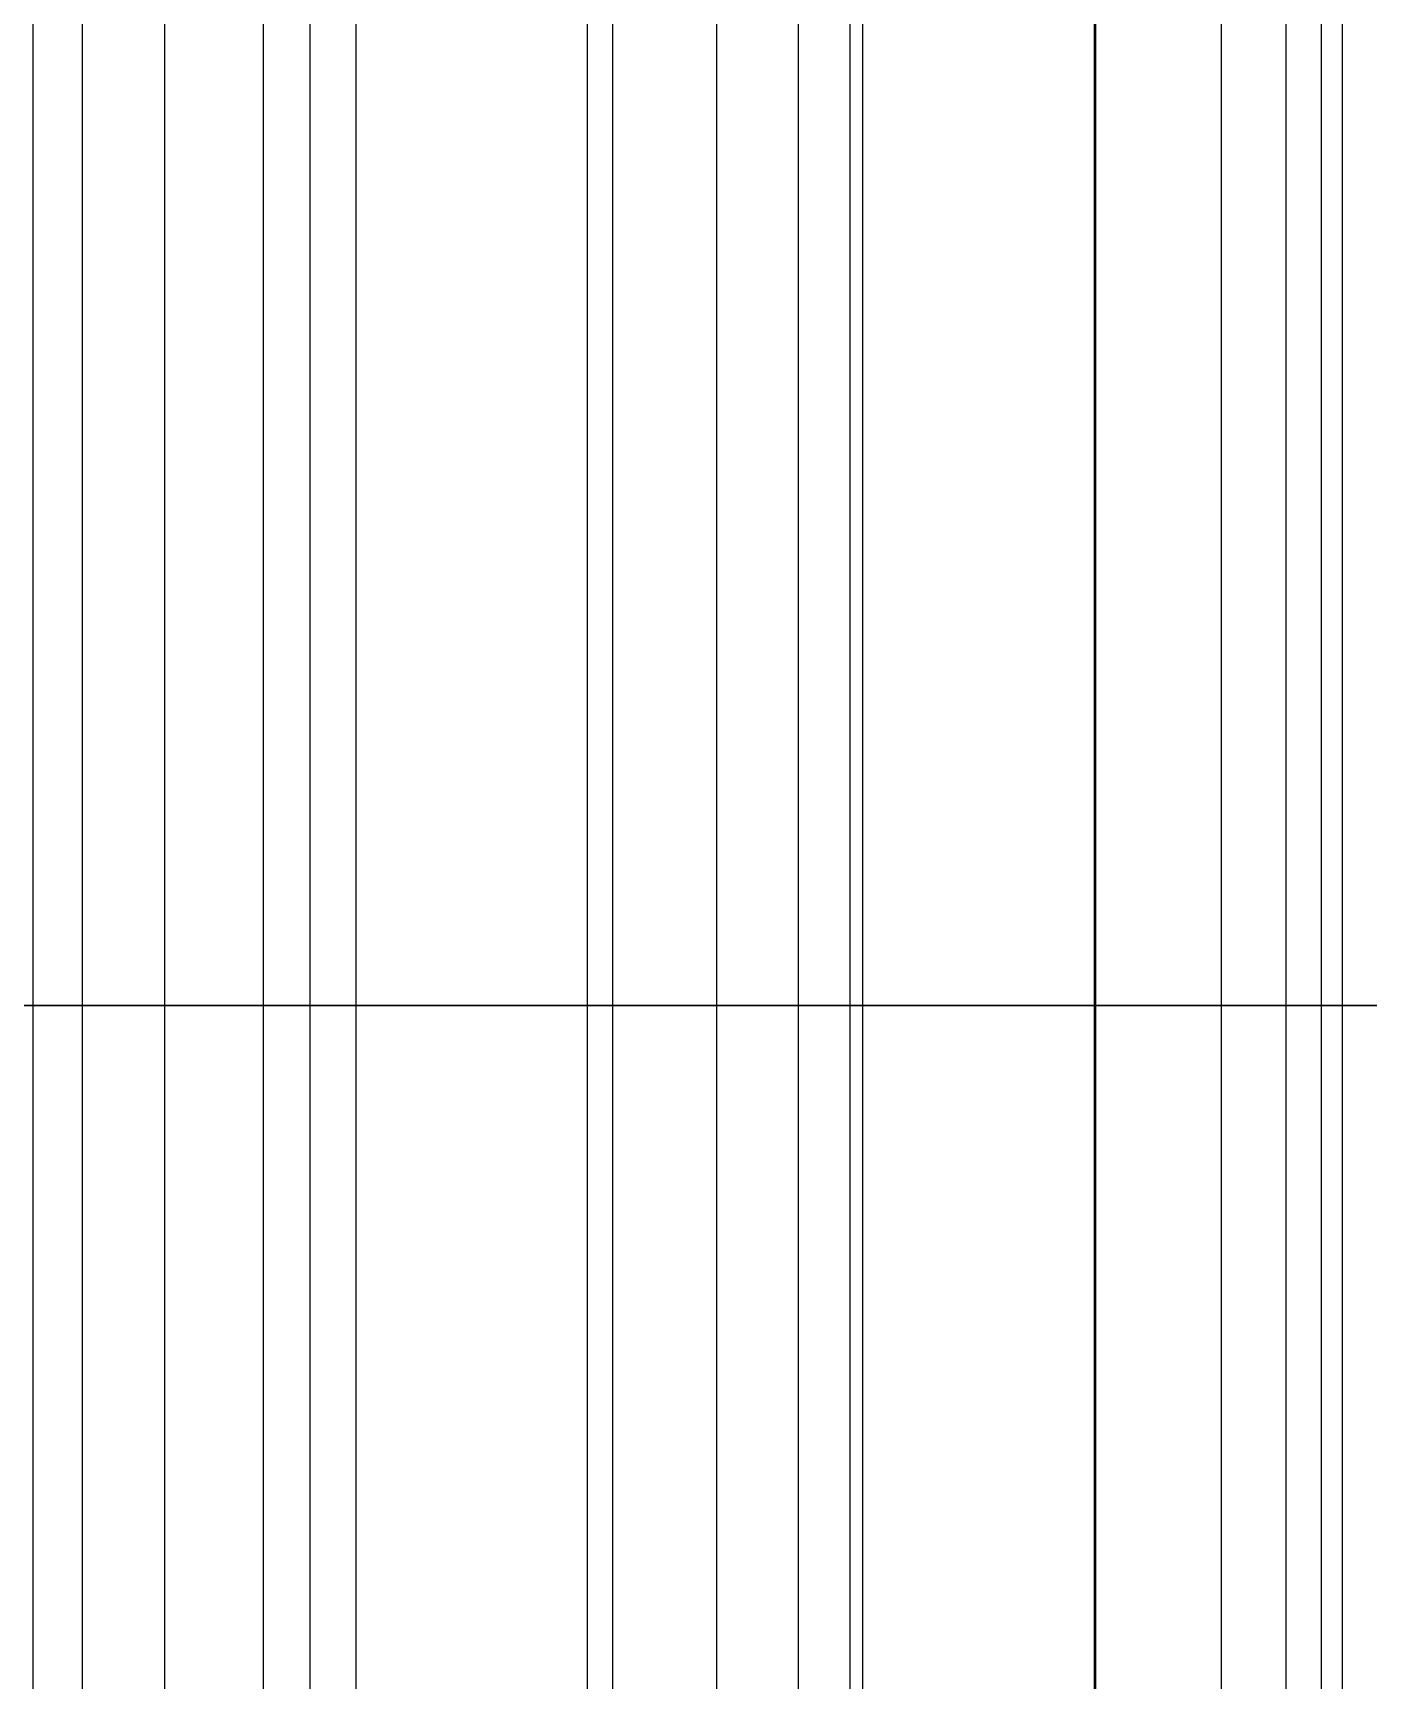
# Model space of a CAD drawing. Extents: x -60 to 60, y -153 to -30.
# Drawn here: x 52.228 to 54.051, y -87.921 to -85.672 of the extents above; entities that cross this region are included whole.
import ezdxf

# ---------------------------------------------------------------- set-up
doc = ezdxf.new("R2010")
doc.units = 0
doc.layers.add('Cut051006', color=7, linetype='CONTINUOUS')

msp = doc.modelspace()

# ---------------------------------------------------------------- linework, layer by layer
at = {"layer": 'Cut051006'}
for p, q in [((52.2276, -84, 79.9313), (52.2276, -87, 79.9313)), ((52.2276, -84, 79.9313), (52.2276, -87, 79.9313)), ((52.2276, -84, 34.7184), (52.2276, -87, 34.7184)), ((52.2276, -84, 34.7184), (52.2276, -87, 34.7184)), ((52.295, -84, 78.9915), (52.295, -87, 78.9915)), ((52.295, -84, 78.9915), (52.295, -87, 78.9915)), ((52.295, -84, 35.6582), (52.295, -87, 35.6582)), ((52.295, -84, 35.6582), (52.295, -87, 35.6582)), ((52.4074, -84, 79.8465), (52.4074, -87, 79.8465)), ((52.4074, -84, 79.8465), (52.4074, -87, 79.8465)), ((52.4074, -84, 34.8032), (52.4074, -87, 34.8032)), ((52.4074, -84, 34.8032), (52.4074, -87, 34.8032)), ((52.5421, -84, 79.1905), (52.5421, -87, 79.1905)), ((52.5421, -84, 79.1905), (52.5421, -87, 79.1905)), ((52.5421, -84, 35.4592), (52.5421, -87, 35.4592)), ((52.5421, -84, 35.4592), (52.5421, -87, 35.4592)), ((52.606, -84, 79.3788), (52.606, -87, 79.3788)), ((52.606, -84, 79.3788), (52.606, -87, 79.3788)), ((52.606, -84, 35.2709), (52.606, -87, 35.2709)), ((52.606, -84, 35.2709), (52.606, -87, 35.2709)), ((52.6688, -84, 78.0664), (52.6688, -87, 78.0664)), ((52.6688, -84, 78.0664), (52.6688, -87, 78.0664)), ((52.6688, -84, 36.5833), (52.6688, -87, 36.5833)), ((52.6688, -84, 36.5833), (52.6688, -87, 36.5833)), ((52.9848, -84, 78.0948), (52.9848, -87, 78.0948)), ((52.9848, -84, 78.0948), (52.9848, -87, 78.0948)), ((52.9848, -84, 36.5549), (52.9848, -87, 36.5549)), ((52.9848, -84, 36.5549), (52.9848, -87, 36.5549)), ((53.0193, -84, 77.1532), (53.0193, -87, 77.1532)), ((53.0193, -84, 77.1532), (53.0193, -87, 77.1532)), ((53.0193, -84, 37.4965), (53.0193, -87, 37.4965)), ((53.0193, -84, 37.4965), (53.0193, -87, 37.4965)), ((53.1615, -84, 78.0038), (53.1615, -87, 78.0038)), ((53.1615, -84, 78.0038), (53.1615, -87, 78.0038)), ((53.1615, -84, 36.6459), (53.1615, -87, 36.6459)), ((53.1615, -84, 36.6459), (53.1615, -87, 36.6459)), ((53.2731, -84, 77.3435), (53.2731, -87, 77.3435)), ((53.2731, -84, 77.3435), (53.2731, -87, 77.3435)), ((53.2731, -84, 37.3062), (53.2731, -87, 37.3062)), ((53.2731, -84, 37.3062), (53.2731, -87, 37.3062)), ((53.3436, -84, 77.5294), (53.3436, -87, 77.5294)), ((53.3436, -84, 77.5294), (53.3436, -87, 77.5294)), ((53.3436, -84, 37.1203), (53.3436, -87, 37.1203)), ((53.3436, -84, 37.1203), (53.3436, -87, 37.1203)), ((53.3606, -84, 76.2156), (53.3606, -87, 76.2156)), ((53.3606, -84, 76.2156), (53.3606, -87, 76.2156)), ((53.3606, -84, 38.4341), (53.3606, -87, 38.4341)), ((53.3606, -84, 38.4341), (53.3606, -87, 38.4341)), ((53.6773, -84, 76.233), (53.6773, -87, 76.233)), ((53.6773, -84, 76.233), (53.6773, -87, 76.233)), ((53.6773, -84, 38.4167), (53.6773, -87, 38.4167)), ((53.6773, -84, 38.4167), (53.6773, -87, 38.4167)), ((53.679, -84, 75.2908), (53.679, -87, 75.2908)), ((53.679, -84, 75.2908), (53.679, -87, 75.2908)), ((53.679, -84, 39.3589), (53.679, -87, 39.3589)), ((53.679, -84, 39.3589), (53.679, -87, 39.3589)), ((53.8508, -84, 76.1359), (53.8508, -87, 76.1359)), ((53.8508, -84, 76.1359), (53.8508, -87, 76.1359)), ((53.8508, -84, 38.5138), (53.8508, -87, 38.5138)), ((53.8508, -84, 38.5138), (53.8508, -87, 38.5138)), ((53.9393, -84, 75.4721), (53.9393, -87, 75.4721)), ((53.9393, -84, 75.4721), (53.9393, -87, 75.4721)), ((53.9393, -84, 39.1776), (53.9393, -87, 39.1776)), ((53.9393, -84, 39.1776), (53.9393, -87, 39.1776)), ((53.9874, -84, 74.3418), (53.9874, -87, 74.3418)), ((53.9874, -84, 74.3418), (53.9874, -87, 74.3418)), ((53.9874, -84, 40.3078), (53.9874, -87, 40.3078)), ((53.9874, -84, 40.3078), (53.9874, -87, 40.3078)), ((54.0162, -84, 75.6554), (54.0162, -87, 75.6554)), ((54.0162, -84, 75.6554), (54.0162, -87, 75.6554)), ((54.0162, -84, 38.9943), (54.0162, -87, 38.9943)), ((54.0162, -84, 38.9943), (54.0162, -87, 38.9943)), ((52.2276, -87, 79.9313), (52.2276, -90, 79.9313)), ((52.2276, -87, 79.9313), (52.2276, -90, 79.9313)), ((52.2276, -87, 34.7184), (52.2276, -90, 34.7184)), ((52.2276, -87, 34.7184), (52.2276, -90, 34.7184)), ((52.295, -87, 78.9915), (52.295, -90, 78.9915)), ((52.295, -87, 78.9915), (52.295, -90, 78.9915)), ((52.295, -87, 35.6582), (52.295, -90, 35.6582)), ((52.295, -87, 35.6582), (52.295, -90, 35.6582)), ((52.4074, -87, 79.8465), (52.4074, -90, 79.8465)), ((52.4074, -87, 79.8465), (52.4074, -90, 79.8465)), ((52.4074, -87, 34.8032), (52.4074, -90, 34.8032)), ((52.4074, -87, 34.8032), (52.4074, -90, 34.8032)), ((52.5421, -87, 79.1905), (52.5421, -90, 79.1905)), ((52.5421, -87, 79.1905), (52.5421, -90, 79.1905)), ((52.5421, -87, 35.4592), (52.5421, -90, 35.4592)), ((52.5421, -87, 35.4592), (52.5421, -90, 35.4592)), ((52.606, -87, 79.3788), (52.606, -90, 79.3788)), ((52.606, -87, 79.3788), (52.606, -90, 79.3788)), ((52.606, -87, 35.2709), (52.606, -90, 35.2709)), ((52.606, -87, 35.2709), (52.606, -90, 35.2709)), ((52.6688, -87, 78.0664), (52.6688, -90, 78.0664)), ((52.6688, -87, 78.0664), (52.6688, -90, 78.0664)), ((52.6688, -87, 36.5833), (52.6688, -90, 36.5833)), ((52.6688, -87, 36.5833), (52.6688, -90, 36.5833)), ((52.9848, -87, 78.0948), (52.9848, -90, 78.0948)), ((52.9848, -87, 78.0948), (52.9848, -90, 78.0948)), ((52.9848, -87, 36.5549), (52.9848, -90, 36.5549)), ((52.9848, -87, 36.5549), (52.9848, -90, 36.5549)), ((53.0193, -87, 77.1532), (53.0193, -90, 77.1532)), ((53.0193, -87, 77.1532), (53.0193, -90, 77.1532)), ((53.0193, -87, 37.4965), (53.0193, -90, 37.4965)), ((53.0193, -87, 37.4965), (53.0193, -90, 37.4965)), ((53.1615, -87, 78.0038), (53.1615, -90, 78.0038)), ((53.1615, -87, 78.0038), (53.1615, -90, 78.0038)), ((53.1615, -87, 36.6459), (53.1615, -90, 36.6459)), ((53.1615, -87, 36.6459), (53.1615, -90, 36.6459)), ((53.2731, -87, 77.3435), (53.2731, -90, 77.3435)), ((53.2731, -87, 77.3435), (53.2731, -90, 77.3435)), ((53.2731, -87, 37.3062), (53.2731, -90, 37.3062)), ((53.2731, -87, 37.3062), (53.2731, -90, 37.3062)), ((53.3436, -87, 77.5294), (53.3436, -90, 77.5294)), ((53.3436, -87, 77.5294), (53.3436, -90, 77.5294)), ((53.3436, -87, 37.1203), (53.3436, -90, 37.1203)), ((53.3436, -87, 37.1203), (53.3436, -90, 37.1203)), ((53.3606, -87, 76.2156), (53.3606, -90, 76.2156)), ((53.3606, -87, 76.2156), (53.3606, -90, 76.2156)), ((53.3606, -87, 38.4341), (53.3606, -90, 38.4341)), ((53.3606, -87, 38.4341), (53.3606, -90, 38.4341)), ((53.6773, -87, 76.233), (53.6773, -90, 76.233)), ((53.6773, -87, 76.233), (53.6773, -90, 76.233)), ((53.6773, -87, 38.4167), (53.6773, -90, 38.4167)), ((53.6773, -87, 38.4167), (53.6773, -90, 38.4167)), ((53.679, -87, 75.2908), (53.679, -90, 75.2908)), ((53.679, -87, 75.2908), (53.679, -90, 75.2908)), ((53.679, -87, 39.3589), (53.679, -90, 39.3589)), ((53.679, -87, 39.3589), (53.679, -90, 39.3589)), ((53.8508, -87, 76.1359), (53.8508, -90, 76.1359)), ((53.8508, -87, 76.1359), (53.8508, -90, 76.1359)), ((53.8508, -87, 38.5138), (53.8508, -90, 38.5138)), ((53.8508, -87, 38.5138), (53.8508, -90, 38.5138)), ((53.9393, -87, 75.4721), (53.9393, -90, 75.4721)), ((53.9393, -87, 75.4721), (53.9393, -90, 75.4721)), ((53.9393, -87, 39.1776), (53.9393, -90, 39.1776)), ((53.9393, -87, 39.1776), (53.9393, -90, 39.1776)), ((53.9874, -87, 74.3418), (53.9874, -90, 74.3418)), ((53.9874, -87, 74.3418), (53.9874, -90, 74.3418)), ((53.9874, -87, 40.3078), (53.9874, -90, 40.3078)), ((53.9874, -87, 40.3078), (53.9874, -90, 40.3078)), ((54.0162, -87, 75.6554), (54.0162, -90, 75.6554)), ((54.0162, -87, 75.6554), (54.0162, -90, 75.6554)), ((54.0162, -87, 38.9943), (54.0162, -90, 38.9943)), ((54.0162, -87, 38.9943), (54.0162, -90, 38.9943))]:
    msp.add_line(p, q, dxfattribs=at)
for centre in [(0, -90), (0, -90), (0, -93), (0, -93)]:
    msp.add_circle(centre, 60, dxfattribs=at)
for points, degree in [([(52.2276, -87, 79.9313), (52.0734, -87, 79.8865), (51.9129, -87, 79.8918)], 2), ([(51.9129, -87, 34.7578), (52.0734, -87, 34.7632), (52.2276, -87, 34.7184)], 2), ([(52.2276, -87, 79.9313), (52.0734, -87, 79.8865), (51.9129, -87, 79.8918)], 2), ([(51.9129, -87, 34.7578), (52.0734, -87, 34.7632), (52.2276, -87, 34.7184)], 2), ([(52.2276, -87, 79.9313), (52.0734, -87, 79.8865), (51.9129, -87, 79.8918)], 2), ([(51.9129, -87, 34.7578), (52.0734, -87, 34.7632), (52.2276, -87, 34.7184)], 2), ([(52.2276, -87, 79.9313), (52.0734, -87, 79.8865), (51.9129, -87, 79.8918)], 2), ([(51.9129, -87, 34.7578), (52.0734, -87, 34.7632), (52.2276, -87, 34.7184)], 2), ([(52.295, -87, 78.9915), (52.4027, -87, 79.1107), (52.5421, -87, 79.1905)], 2), ([(52.5421, -87, 35.4592), (52.4027, -87, 35.539), (52.295, -87, 35.6582)], 2), ([(52.295, -87, 78.9915), (52.4027, -87, 79.1107), (52.5421, -87, 79.1905)], 2), ([(52.5421, -87, 35.4592), (52.4027, -87, 35.539), (52.295, -87, 35.6582)], 2), ([(52.295, -87, 78.9915), (52.4027, -87, 79.1107), (52.5421, -87, 79.1905)], 2), ([(52.5421, -87, 35.4592), (52.4027, -87, 35.539), (52.295, -87, 35.6582)], 2), ([(52.295, -87, 78.9915), (52.4027, -87, 79.1107), (52.5421, -87, 79.1905)], 2), ([(52.5421, -87, 35.4592), (52.4027, -87, 35.539), (52.295, -87, 35.6582)], 2), ([(52.606, -87, 79.3788), (52.4074, -87, 79.8465)], 1), ([(52.4074, -87, 34.8032), (52.606, -87, 35.2709)], 1), ([(52.606, -87, 79.3788), (52.4074, -87, 79.8465)], 1), ([(52.4074, -87, 34.8032), (52.606, -87, 35.2709)], 1), ([(52.606, -87, 79.3788), (52.4074, -87, 79.8465)], 1), ([(52.4074, -87, 34.8032), (52.606, -87, 35.2709)], 1), ([(52.606, -87, 79.3788), (52.4074, -87, 79.8465)], 1), ([(52.4074, -87, 34.8032), (52.606, -87, 35.2709)], 1), ([(52.9848, -87, 78.0948), (52.829, -87, 78.0554), (52.6688, -87, 78.0664)], 2), ([(52.6688, -87, 36.5833), (52.829, -87, 36.5943), (52.9848, -87, 36.5549)], 2), ([(52.9848, -87, 78.0948), (52.829, -87, 78.0554), (52.6688, -87, 78.0664)], 2), ([(52.6688, -87, 36.5833), (52.829, -87, 36.5943), (52.9848, -87, 36.5549)], 2), ([(52.9848, -87, 78.0948), (52.829, -87, 78.0554), (52.6688, -87, 78.0664)], 2), ([(52.6688, -87, 36.5833), (52.829, -87, 36.5943), (52.9848, -87, 36.5549)], 2), ([(52.9848, -87, 78.0948), (52.829, -87, 78.0554), (52.6688, -87, 78.0664)], 2), ([(52.6688, -87, 36.5833), (52.829, -87, 36.5943), (52.9848, -87, 36.5549)], 2), ([(53.0193, -87, 77.1532), (53.1311, -87, 77.2686), (53.2731, -87, 77.3435)], 2), ([(53.2731, -87, 37.3062), (53.1311, -87, 37.3811), (53.0193, -87, 37.4965)], 2), ([(53.0193, -87, 77.1532), (53.1311, -87, 77.2686), (53.2731, -87, 77.3435)], 2), ([(53.2731, -87, 37.3062), (53.1311, -87, 37.3811), (53.0193, -87, 37.4965)], 2), ([(53.0193, -87, 77.1532), (53.1311, -87, 77.2686), (53.2731, -87, 77.3435)], 2), ([(53.2731, -87, 37.3062), (53.1311, -87, 37.3811), (53.0193, -87, 37.4965)], 2), ([(53.0193, -87, 77.1532), (53.1311, -87, 77.2686), (53.2731, -87, 77.3435)], 2), ([(53.2731, -87, 37.3062), (53.1311, -87, 37.3811), (53.0193, -87, 37.4965)], 2), ([(53.3436, -87, 77.5294), (53.1615, -87, 78.0038)], 1), ([(53.1615, -87, 36.6459), (53.3436, -87, 37.1203)], 1), ([(53.3436, -87, 77.5294), (53.1615, -87, 78.0038)], 1), ([(53.1615, -87, 36.6459), (53.3436, -87, 37.1203)], 1), ([(53.3436, -87, 77.5294), (53.1615, -87, 78.0038)], 1), ([(53.1615, -87, 36.6459), (53.3436, -87, 37.1203)], 1), ([(53.3436, -87, 77.5294), (53.1615, -87, 78.0038)], 1), ([(53.1615, -87, 36.6459), (53.3436, -87, 37.1203)], 1), ([(53.6773, -87, 76.233), (53.5204, -87, 76.199), (53.3606, -87, 76.2156)], 2), ([(53.3606, -87, 38.4341), (53.5204, -87, 38.4506), (53.6773, -87, 38.4167)], 2), ([(53.6773, -87, 76.233), (53.5204, -87, 76.199), (53.3606, -87, 76.2156)], 2), ([(53.3606, -87, 38.4341), (53.5204, -87, 38.4506), (53.6773, -87, 38.4167)], 2), ([(53.6773, -87, 76.233), (53.5204, -87, 76.199), (53.3606, -87, 76.2156)], 2), ([(53.3606, -87, 38.4341), (53.5204, -87, 38.4506), (53.6773, -87, 38.4167)], 2), ([(53.6773, -87, 76.233), (53.5204, -87, 76.199), (53.3606, -87, 76.2156)], 2), ([(53.3606, -87, 38.4341), (53.5204, -87, 38.4506), (53.6773, -87, 38.4167)], 2), ([(53.679, -87, 75.2908), (53.7947, -87, 75.4022), (53.9393, -87, 75.4721)], 2), ([(53.9393, -87, 39.1776), (53.7947, -87, 39.2475), (53.679, -87, 39.3589)], 2), ([(53.679, -87, 75.2908), (53.7947, -87, 75.4022), (53.9393, -87, 75.4721)], 2), ([(53.9393, -87, 39.1776), (53.7947, -87, 39.2475), (53.679, -87, 39.3589)], 2), ([(53.679, -87, 75.2908), (53.7947, -87, 75.4022), (53.9393, -87, 75.4721)], 2), ([(53.9393, -87, 39.1776), (53.7947, -87, 39.2475), (53.679, -87, 39.3589)], 2), ([(53.679, -87, 75.2908), (53.7947, -87, 75.4022), (53.9393, -87, 75.4721)], 2), ([(53.9393, -87, 39.1776), (53.7947, -87, 39.2475), (53.679, -87, 39.3589)], 2), ([(54.0162, -87, 75.6554), (53.8508, -87, 76.1359)], 1), ([(53.8508, -87, 38.5138), (54.0162, -87, 38.9943)], 1), ([(54.0162, -87, 75.6554), (53.8508, -87, 76.1359)], 1), ([(53.8508, -87, 38.5138), (54.0162, -87, 38.9943)], 1), ([(54.0162, -87, 75.6554), (53.8508, -87, 76.1359)], 1), ([(53.8508, -87, 38.5138), (54.0162, -87, 38.9943)], 1), ([(54.0162, -87, 75.6554), (53.8508, -87, 76.1359)], 1), ([(53.8508, -87, 38.5138), (54.0162, -87, 38.9943)], 1), ([(54.3045, -87, 74.3481), (54.1464, -87, 74.3197), (53.9874, -87, 74.3418)], 2), ([(53.9874, -87, 40.3078), (54.1464, -87, 40.33), (54.3045, -87, 40.3015)], 2), ([(54.3045, -87, 74.3481), (54.1464, -87, 74.3197), (53.9874, -87, 74.3418)], 2), ([(53.9874, -87, 40.3078), (54.1464, -87, 40.33), (54.3045, -87, 40.3015)], 2), ([(54.3045, -87, 74.3481), (54.1464, -87, 74.3197), (53.9874, -87, 74.3418)], 2), ([(53.9874, -87, 40.3078), (54.1464, -87, 40.33), (54.3045, -87, 40.3015)], 2), ([(54.3045, -87, 74.3481), (54.1464, -87, 74.3197), (53.9874, -87, 74.3418)], 2), ([(53.9874, -87, 40.3078), (54.1464, -87, 40.33), (54.3045, -87, 40.3015)], 2)]:
    msp.add_open_spline(points, degree=degree, dxfattribs=at)
for points, degree, knots in [([(52.6688, -87, 78.0664), (52.5862, -87, 78.0719), (52.4912, -87, 78.098), (52.4028, -87, 78.1561), (52.3145, -87, 78.2133), (52.2358, -87, 78.3043), (52.1928, -87, 78.4121), (52.1488, -87, 78.5195), (52.1422, -87, 78.6397), (52.166, -87, 78.7421), (52.1892, -87, 78.8453), (52.2395, -87, 78.9301), (52.295, -87, 78.9915)], 3, [0, 0, 0, 0, 0.558599, 0.558599, 0.558599, 1.1172, 1.1172, 1.1172, 1.6758, 1.6758, 1.6758, 2.2344, 2.2344, 2.2344, 2.2344]), ([(52.295, -87, 35.6582), (52.2395, -87, 35.7196), (52.1892, -87, 35.8043), (52.166, -87, 35.9076), (52.1422, -87, 36.01), (52.1488, -87, 36.1302), (52.1928, -87, 36.2376), (52.2358, -87, 36.3454), (52.3145, -87, 36.4364), (52.4028, -87, 36.4936), (52.4912, -87, 36.5517), (52.5862, -87, 36.5777), (52.6688, -87, 36.5833)], 3, [0, 0, 0, 0, 0.558599, 0.558599, 0.558599, 1.1172, 1.1172, 1.1172, 1.6758, 1.6758, 1.6758, 2.2344, 2.2344, 2.2344, 2.2344]), ([(52.6688, -87, 78.0664), (52.5862, -87, 78.0719), (52.4912, -87, 78.098), (52.4028, -87, 78.1561), (52.3145, -87, 78.2133), (52.2358, -87, 78.3043), (52.1928, -87, 78.4121), (52.1488, -87, 78.5195), (52.1422, -87, 78.6397), (52.166, -87, 78.7421), (52.1892, -87, 78.8453), (52.2395, -87, 78.9301), (52.295, -87, 78.9915)], 3, [0, 0, 0, 0, 0.558599, 0.558599, 0.558599, 1.1172, 1.1172, 1.1172, 1.6758, 1.6758, 1.6758, 2.2344, 2.2344, 2.2344, 2.2344]), ([(52.295, -87, 35.6582), (52.2395, -87, 35.7196), (52.1892, -87, 35.8043), (52.166, -87, 35.9076), (52.1422, -87, 36.01), (52.1488, -87, 36.1302), (52.1928, -87, 36.2376), (52.2358, -87, 36.3454), (52.3145, -87, 36.4364), (52.4028, -87, 36.4936), (52.4912, -87, 36.5517), (52.5862, -87, 36.5777), (52.6688, -87, 36.5833)], 3, [0, 0, 0, 0, 0.558599, 0.558599, 0.558599, 1.1172, 1.1172, 1.1172, 1.6758, 1.6758, 1.6758, 2.2344, 2.2344, 2.2344, 2.2344]), ([(52.6688, -87, 78.0664), (52.5862, -87, 78.0719), (52.4912, -87, 78.098), (52.4028, -87, 78.1561), (52.3145, -87, 78.2133), (52.2358, -87, 78.3043), (52.1928, -87, 78.4121), (52.1488, -87, 78.5195), (52.1422, -87, 78.6397), (52.166, -87, 78.7421), (52.1892, -87, 78.8453), (52.2395, -87, 78.9301), (52.295, -87, 78.9915)], 3, [0, 0, 0, 0, 0.558599, 0.558599, 0.558599, 1.1172, 1.1172, 1.1172, 1.6758, 1.6758, 1.6758, 2.2344, 2.2344, 2.2344, 2.2344]), ([(52.295, -87, 35.6582), (52.2395, -87, 35.7196), (52.1892, -87, 35.8043), (52.166, -87, 35.9076), (52.1422, -87, 36.01), (52.1488, -87, 36.1302), (52.1928, -87, 36.2376), (52.2358, -87, 36.3454), (52.3145, -87, 36.4364), (52.4028, -87, 36.4936), (52.4912, -87, 36.5517), (52.5862, -87, 36.5777), (52.6688, -87, 36.5833)], 3, [0, 0, 0, 0, 0.558599, 0.558599, 0.558599, 1.1172, 1.1172, 1.1172, 1.6758, 1.6758, 1.6758, 2.2344, 2.2344, 2.2344, 2.2344]), ([(52.6688, -87, 78.0664), (52.5862, -87, 78.0719), (52.4912, -87, 78.098), (52.4028, -87, 78.1561), (52.3145, -87, 78.2133), (52.2358, -87, 78.3043), (52.1928, -87, 78.4121), (52.1488, -87, 78.5195), (52.1422, -87, 78.6397), (52.166, -87, 78.7421), (52.1892, -87, 78.8453), (52.2395, -87, 78.9301), (52.295, -87, 78.9915)], 3, [0, 0, 0, 0, 0.558599, 0.558599, 0.558599, 1.1172, 1.1172, 1.1172, 1.6758, 1.6758, 1.6758, 2.2344, 2.2344, 2.2344, 2.2344]), ([(52.295, -87, 35.6582), (52.2395, -87, 35.7196), (52.1892, -87, 35.8043), (52.166, -87, 35.9076), (52.1422, -87, 36.01), (52.1488, -87, 36.1302), (52.1928, -87, 36.2376), (52.2358, -87, 36.3454), (52.3145, -87, 36.4364), (52.4028, -87, 36.4936), (52.4912, -87, 36.5517), (52.5862, -87, 36.5777), (52.6688, -87, 36.5833)], 3, [0, 0, 0, 0, 0.558599, 0.558599, 0.558599, 1.1172, 1.1172, 1.1172, 1.6758, 1.6758, 1.6758, 2.2344, 2.2344, 2.2344, 2.2344]), ([(52.4074, -87, 79.8465), (52.387, -87, 79.8955), (52.3336, -87, 79.9229), (52.2785, -87, 79.9467), (52.2276, -87, 79.9313)], 2, [0, 0, 0, 0.724386, 0.724386, 1.44877, 1.44877, 1.44877]), ([(52.2276, -87, 34.7184), (52.2785, -87, 34.703), (52.3336, -87, 34.7267), (52.387, -87, 34.7541), (52.4074, -87, 34.8032)], 2, [0, 0, 0, 0.724386, 0.724386, 1.44877, 1.44877, 1.44877]), ([(52.4074, -87, 79.8465), (52.387, -87, 79.8955), (52.3336, -87, 79.9229), (52.2785, -87, 79.9467), (52.2276, -87, 79.9313)], 2, [0, 0, 0, 0.724386, 0.724386, 1.44877, 1.44877, 1.44877]), ([(52.2276, -87, 34.7184), (52.2785, -87, 34.703), (52.3336, -87, 34.7267), (52.387, -87, 34.7541), (52.4074, -87, 34.8032)], 2, [0, 0, 0, 0.724386, 0.724386, 1.44877, 1.44877, 1.44877]), ([(52.4074, -87, 79.8465), (52.387, -87, 79.8955), (52.3336, -87, 79.9229), (52.2785, -87, 79.9467), (52.2276, -87, 79.9313)], 2, [0, 0, 0, 0.724386, 0.724386, 1.44877, 1.44877, 1.44877]), ([(52.2276, -87, 34.7184), (52.2785, -87, 34.703), (52.3336, -87, 34.7267), (52.387, -87, 34.7541), (52.4074, -87, 34.8032)], 2, [0, 0, 0, 0.724386, 0.724386, 1.44877, 1.44877, 1.44877]), ([(52.4074, -87, 79.8465), (52.387, -87, 79.8955), (52.3336, -87, 79.9229), (52.2785, -87, 79.9467), (52.2276, -87, 79.9313)], 2, [0, 0, 0, 0.724386, 0.724386, 1.44877, 1.44877, 1.44877]), ([(52.2276, -87, 34.7184), (52.2785, -87, 34.703), (52.3336, -87, 34.7267), (52.387, -87, 34.7541), (52.4074, -87, 34.8032)], 2, [0, 0, 0, 0.724386, 0.724386, 1.44877, 1.44877, 1.44877]), ([(52.5421, -87, 79.1905), (52.5885, -87, 79.2164), (52.6097, -87, 79.2725), (52.6271, -87, 79.3299), (52.606, -87, 79.3788)], 2, [0, 0, 0, 0.724386, 0.724386, 1.44877, 1.44877, 1.44877]), ([(52.606, -87, 35.2709), (52.6271, -87, 35.3197), (52.6097, -87, 35.3772), (52.5885, -87, 35.4333), (52.5421, -87, 35.4592)], 2, [0, 0, 0, 0.724386, 0.724386, 1.44877, 1.44877, 1.44877]), ([(52.5421, -87, 79.1905), (52.5885, -87, 79.2164), (52.6097, -87, 79.2725), (52.6271, -87, 79.3299), (52.606, -87, 79.3788)], 2, [0, 0, 0, 0.724386, 0.724386, 1.44877, 1.44877, 1.44877]), ([(52.606, -87, 35.2709), (52.6271, -87, 35.3197), (52.6097, -87, 35.3772), (52.5885, -87, 35.4333), (52.5421, -87, 35.4592)], 2, [0, 0, 0, 0.724386, 0.724386, 1.44877, 1.44877, 1.44877]), ([(52.5421, -87, 79.1905), (52.5885, -87, 79.2164), (52.6097, -87, 79.2725), (52.6271, -87, 79.3299), (52.606, -87, 79.3788)], 2, [0, 0, 0, 0.724386, 0.724386, 1.44877, 1.44877, 1.44877]), ([(52.606, -87, 35.2709), (52.6271, -87, 35.3197), (52.6097, -87, 35.3772), (52.5885, -87, 35.4333), (52.5421, -87, 35.4592)], 2, [0, 0, 0, 0.724386, 0.724386, 1.44877, 1.44877, 1.44877]), ([(52.5421, -87, 79.1905), (52.5885, -87, 79.2164), (52.6097, -87, 79.2725), (52.6271, -87, 79.3299), (52.606, -87, 79.3788)], 2, [0, 0, 0, 0.724386, 0.724386, 1.44877, 1.44877, 1.44877]), ([(52.606, -87, 35.2709), (52.6271, -87, 35.3197), (52.6097, -87, 35.3772), (52.5885, -87, 35.4333), (52.5421, -87, 35.4592)], 2, [0, 0, 0, 0.724386, 0.724386, 1.44877, 1.44877, 1.44877]), ([(53.3606, -87, 76.2156), (53.2783, -87, 76.2241), (53.1842, -87, 76.2534), (53.0979, -87, 76.3146), (53.0116, -87, 76.3748), (52.9361, -87, 76.4685), (52.897, -87, 76.5778), (52.8568, -87, 76.6866), (52.8544, -87, 76.8069), (52.8817, -87, 76.9085), (52.9085, -87, 77.0108), (52.9617, -87, 77.0938), (53.0193, -87, 77.1532)], 3, [0, 0, 0, 0, 0.558599, 0.558599, 0.558599, 1.1172, 1.1172, 1.1172, 1.6758, 1.6758, 1.6758, 2.2344, 2.2344, 2.2344, 2.2344]), ([(53.0193, -87, 37.4965), (52.9617, -87, 37.5559), (52.9085, -87, 37.6388), (52.8817, -87, 37.7412), (52.8544, -87, 37.8427), (52.8568, -87, 37.9631), (52.897, -87, 38.0719), (52.9361, -87, 38.1812), (53.0116, -87, 38.2749), (53.0979, -87, 38.3351), (53.1842, -87, 38.3963), (53.2783, -87, 38.4256), (53.3606, -87, 38.4341)], 3, [0, 0, 0, 0, 0.558599, 0.558599, 0.558599, 1.1172, 1.1172, 1.1172, 1.6758, 1.6758, 1.6758, 2.2344, 2.2344, 2.2344, 2.2344]), ([(53.3606, -87, 76.2156), (53.2783, -87, 76.2241), (53.1842, -87, 76.2534), (53.0979, -87, 76.3146), (53.0116, -87, 76.3748), (52.9361, -87, 76.4685), (52.897, -87, 76.5778), (52.8568, -87, 76.6866), (52.8544, -87, 76.8069), (52.8817, -87, 76.9085), (52.9085, -87, 77.0108), (52.9617, -87, 77.0938), (53.0193, -87, 77.1532)], 3, [0, 0, 0, 0, 0.558599, 0.558599, 0.558599, 1.1172, 1.1172, 1.1172, 1.6758, 1.6758, 1.6758, 2.2344, 2.2344, 2.2344, 2.2344]), ([(53.0193, -87, 37.4965), (52.9617, -87, 37.5559), (52.9085, -87, 37.6388), (52.8817, -87, 37.7412), (52.8544, -87, 37.8427), (52.8568, -87, 37.9631), (52.897, -87, 38.0719), (52.9361, -87, 38.1812), (53.0116, -87, 38.2749), (53.0979, -87, 38.3351), (53.1842, -87, 38.3963), (53.2783, -87, 38.4256), (53.3606, -87, 38.4341)], 3, [0, 0, 0, 0, 0.558599, 0.558599, 0.558599, 1.1172, 1.1172, 1.1172, 1.6758, 1.6758, 1.6758, 2.2344, 2.2344, 2.2344, 2.2344]), ([(53.3606, -87, 76.2156), (53.2783, -87, 76.2241), (53.1842, -87, 76.2534), (53.0979, -87, 76.3146), (53.0116, -87, 76.3748), (52.9361, -87, 76.4685), (52.897, -87, 76.5778), (52.8568, -87, 76.6866), (52.8544, -87, 76.8069), (52.8817, -87, 76.9085), (52.9085, -87, 77.0108), (52.9617, -87, 77.0938), (53.0193, -87, 77.1532)], 3, [0, 0, 0, 0, 0.558599, 0.558599, 0.558599, 1.1172, 1.1172, 1.1172, 1.6758, 1.6758, 1.6758, 2.2344, 2.2344, 2.2344, 2.2344]), ([(53.0193, -87, 37.4965), (52.9617, -87, 37.5559), (52.9085, -87, 37.6388), (52.8817, -87, 37.7412), (52.8544, -87, 37.8427), (52.8568, -87, 37.9631), (52.897, -87, 38.0719), (52.9361, -87, 38.1812), (53.0116, -87, 38.2749), (53.0979, -87, 38.3351), (53.1842, -87, 38.3963), (53.2783, -87, 38.4256), (53.3606, -87, 38.4341)], 3, [0, 0, 0, 0, 0.558599, 0.558599, 0.558599, 1.1172, 1.1172, 1.1172, 1.6758, 1.6758, 1.6758, 2.2344, 2.2344, 2.2344, 2.2344]), ([(53.3606, -87, 76.2156), (53.2783, -87, 76.2241), (53.1842, -87, 76.2534), (53.0979, -87, 76.3146), (53.0116, -87, 76.3748), (52.9361, -87, 76.4685), (52.897, -87, 76.5778), (52.8568, -87, 76.6866), (52.8544, -87, 76.8069), (52.8817, -87, 76.9085), (52.9085, -87, 77.0108), (52.9617, -87, 77.0938), (53.0193, -87, 77.1532)], 3, [0, 0, 0, 0, 0.558599, 0.558599, 0.558599, 1.1172, 1.1172, 1.1172, 1.6758, 1.6758, 1.6758, 2.2344, 2.2344, 2.2344, 2.2344]), ([(53.0193, -87, 37.4965), (52.9617, -87, 37.5559), (52.9085, -87, 37.6388), (52.8817, -87, 37.7412), (52.8544, -87, 37.8427), (52.8568, -87, 37.9631), (52.897, -87, 38.0719), (52.9361, -87, 38.1812), (53.0116, -87, 38.2749), (53.0979, -87, 38.3351), (53.1842, -87, 38.3963), (53.2783, -87, 38.4256), (53.3606, -87, 38.4341)], 3, [0, 0, 0, 0, 0.558599, 0.558599, 0.558599, 1.1172, 1.1172, 1.1172, 1.6758, 1.6758, 1.6758, 2.2344, 2.2344, 2.2344, 2.2344]), ([(53.1615, -87, 78.0038), (53.1428, -87, 78.0535), (53.0904, -87, 78.0828), (53.0361, -87, 78.1084), (52.9848, -87, 78.0948)], 2, [0, 0, 0, 0.724386, 0.724386, 1.44877, 1.44877, 1.44877]), ([(52.9848, -87, 36.5549), (53.0361, -87, 36.5413), (53.0904, -87, 36.5669), (53.1428, -87, 36.5962), (53.1615, -87, 36.6459)], 2, [0, 0, 0, 0.724386, 0.724386, 1.44877, 1.44877, 1.44877]), ([(53.1615, -87, 78.0038), (53.1428, -87, 78.0535), (53.0904, -87, 78.0828), (53.0361, -87, 78.1084), (52.9848, -87, 78.0948)], 2, [0, 0, 0, 0.724386, 0.724386, 1.44877, 1.44877, 1.44877]), ([(52.9848, -87, 36.5549), (53.0361, -87, 36.5413), (53.0904, -87, 36.5669), (53.1428, -87, 36.5962), (53.1615, -87, 36.6459)], 2, [0, 0, 0, 0.724386, 0.724386, 1.44877, 1.44877, 1.44877]), ([(53.1615, -87, 78.0038), (53.1428, -87, 78.0535), (53.0904, -87, 78.0828), (53.0361, -87, 78.1084), (52.9848, -87, 78.0948)], 2, [0, 0, 0, 0.724386, 0.724386, 1.44877, 1.44877, 1.44877]), ([(52.9848, -87, 36.5549), (53.0361, -87, 36.5413), (53.0904, -87, 36.5669), (53.1428, -87, 36.5962), (53.1615, -87, 36.6459)], 2, [0, 0, 0, 0.724386, 0.724386, 1.44877, 1.44877, 1.44877]), ([(53.1615, -87, 78.0038), (53.1428, -87, 78.0535), (53.0904, -87, 78.0828), (53.0361, -87, 78.1084), (52.9848, -87, 78.0948)], 2, [0, 0, 0, 0.724386, 0.724386, 1.44877, 1.44877, 1.44877]), ([(52.9848, -87, 36.5549), (53.0361, -87, 36.5413), (53.0904, -87, 36.5669), (53.1428, -87, 36.5962), (53.1615, -87, 36.6459)], 2, [0, 0, 0, 0.724386, 0.724386, 1.44877, 1.44877, 1.44877]), ([(53.2731, -87, 77.3435), (53.3205, -87, 77.3677), (53.3436, -87, 77.4231), (53.363, -87, 77.4799), (53.3436, -87, 77.5294)], 2, [0, 0, 0, 0.724386, 0.724386, 1.44877, 1.44877, 1.44877]), ([(53.3436, -87, 37.1203), (53.363, -87, 37.1698), (53.3436, -87, 37.2266), (53.3205, -87, 37.2819), (53.2731, -87, 37.3062)], 2, [0, 0, 0, 0.724386, 0.724386, 1.44877, 1.44877, 1.44877]), ([(53.2731, -87, 77.3435), (53.3205, -87, 77.3677), (53.3436, -87, 77.4231), (53.363, -87, 77.4799), (53.3436, -87, 77.5294)], 2, [0, 0, 0, 0.724386, 0.724386, 1.44877, 1.44877, 1.44877]), ([(53.3436, -87, 37.1203), (53.363, -87, 37.1698), (53.3436, -87, 37.2266), (53.3205, -87, 37.2819), (53.2731, -87, 37.3062)], 2, [0, 0, 0, 0.724386, 0.724386, 1.44877, 1.44877, 1.44877]), ([(53.2731, -87, 77.3435), (53.3205, -87, 77.3677), (53.3436, -87, 77.4231), (53.363, -87, 77.4799), (53.3436, -87, 77.5294)], 2, [0, 0, 0, 0.724386, 0.724386, 1.44877, 1.44877, 1.44877]), ([(53.3436, -87, 37.1203), (53.363, -87, 37.1698), (53.3436, -87, 37.2266), (53.3205, -87, 37.2819), (53.2731, -87, 37.3062)], 2, [0, 0, 0, 0.724386, 0.724386, 1.44877, 1.44877, 1.44877]), ([(53.2731, -87, 77.3435), (53.3205, -87, 77.3677), (53.3436, -87, 77.4231), (53.363, -87, 77.4799), (53.3436, -87, 77.5294)], 2, [0, 0, 0, 0.724386, 0.724386, 1.44877, 1.44877, 1.44877]), ([(53.3436, -87, 37.1203), (53.363, -87, 37.1698), (53.3436, -87, 37.2266), (53.3205, -87, 37.2819), (53.2731, -87, 37.3062)], 2, [0, 0, 0, 0.724386, 0.724386, 1.44877, 1.44877, 1.44877]), ([(53.9874, -87, 74.3418), (53.9054, -87, 74.3532), (53.8124, -87, 74.3858), (53.7282, -87, 74.4499), (53.6442, -87, 74.5131), (53.572, -87, 74.6094), (53.5367, -87, 74.72), (53.5003, -87, 74.8301), (53.5021, -87, 74.9505), (53.5329, -87, 75.051), (53.5633, -87, 75.1524), (53.6194, -87, 75.2334), (53.679, -87, 75.2908)], 3, [0, 0, 0, 0, 0.558599, 0.558599, 0.558599, 1.1172, 1.1172, 1.1172, 1.6758, 1.6758, 1.6758, 2.2344, 2.2344, 2.2344, 2.2344]), ([(53.679, -87, 39.3589), (53.6194, -87, 39.4163), (53.5633, -87, 39.4973), (53.5329, -87, 39.5987), (53.5021, -87, 39.6992), (53.5003, -87, 39.8195), (53.5367, -87, 39.9297), (53.572, -87, 40.0403), (53.6442, -87, 40.1366), (53.7282, -87, 40.1998), (53.8124, -87, 40.2639), (53.9054, -87, 40.2965), (53.9874, -87, 40.3078)], 3, [0, 0, 0, 0, 0.558599, 0.558599, 0.558599, 1.1172, 1.1172, 1.1172, 1.6758, 1.6758, 1.6758, 2.2344, 2.2344, 2.2344, 2.2344]), ([(53.9874, -87, 74.3418), (53.9054, -87, 74.3532), (53.8124, -87, 74.3858), (53.7282, -87, 74.4499), (53.6442, -87, 74.5131), (53.572, -87, 74.6094), (53.5367, -87, 74.72), (53.5003, -87, 74.8301), (53.5021, -87, 74.9505), (53.5329, -87, 75.051), (53.5633, -87, 75.1524), (53.6194, -87, 75.2334), (53.679, -87, 75.2908)], 3, [0, 0, 0, 0, 0.558599, 0.558599, 0.558599, 1.1172, 1.1172, 1.1172, 1.6758, 1.6758, 1.6758, 2.2344, 2.2344, 2.2344, 2.2344]), ([(53.679, -87, 39.3589), (53.6194, -87, 39.4163), (53.5633, -87, 39.4973), (53.5329, -87, 39.5987), (53.5021, -87, 39.6992), (53.5003, -87, 39.8195), (53.5367, -87, 39.9297), (53.572, -87, 40.0403), (53.6442, -87, 40.1366), (53.7282, -87, 40.1998), (53.8124, -87, 40.2639), (53.9054, -87, 40.2965), (53.9874, -87, 40.3078)], 3, [0, 0, 0, 0, 0.558599, 0.558599, 0.558599, 1.1172, 1.1172, 1.1172, 1.6758, 1.6758, 1.6758, 2.2344, 2.2344, 2.2344, 2.2344]), ([(53.9874, -87, 74.3418), (53.9054, -87, 74.3532), (53.8124, -87, 74.3858), (53.7282, -87, 74.4499), (53.6442, -87, 74.5131), (53.572, -87, 74.6094), (53.5367, -87, 74.72), (53.5003, -87, 74.8301), (53.5021, -87, 74.9505), (53.5329, -87, 75.051), (53.5633, -87, 75.1524), (53.6194, -87, 75.2334), (53.679, -87, 75.2908)], 3, [0, 0, 0, 0, 0.558599, 0.558599, 0.558599, 1.1172, 1.1172, 1.1172, 1.6758, 1.6758, 1.6758, 2.2344, 2.2344, 2.2344, 2.2344]), ([(53.679, -87, 39.3589), (53.6194, -87, 39.4163), (53.5633, -87, 39.4973), (53.5329, -87, 39.5987), (53.5021, -87, 39.6992), (53.5003, -87, 39.8195), (53.5367, -87, 39.9297), (53.572, -87, 40.0403), (53.6442, -87, 40.1366), (53.7282, -87, 40.1998), (53.8124, -87, 40.2639), (53.9054, -87, 40.2965), (53.9874, -87, 40.3078)], 3, [0, 0, 0, 0, 0.558599, 0.558599, 0.558599, 1.1172, 1.1172, 1.1172, 1.6758, 1.6758, 1.6758, 2.2344, 2.2344, 2.2344, 2.2344]), ([(53.9874, -87, 74.3418), (53.9054, -87, 74.3532), (53.8124, -87, 74.3858), (53.7282, -87, 74.4499), (53.6442, -87, 74.5131), (53.572, -87, 74.6094), (53.5367, -87, 74.72), (53.5003, -87, 74.8301), (53.5021, -87, 74.9505), (53.5329, -87, 75.051), (53.5633, -87, 75.1524), (53.6194, -87, 75.2334), (53.679, -87, 75.2908)], 3, [0, 0, 0, 0, 0.558599, 0.558599, 0.558599, 1.1172, 1.1172, 1.1172, 1.6758, 1.6758, 1.6758, 2.2344, 2.2344, 2.2344, 2.2344]), ([(53.679, -87, 39.3589), (53.6194, -87, 39.4163), (53.5633, -87, 39.4973), (53.5329, -87, 39.5987), (53.5021, -87, 39.6992), (53.5003, -87, 39.8195), (53.5367, -87, 39.9297), (53.572, -87, 40.0403), (53.6442, -87, 40.1366), (53.7282, -87, 40.1998), (53.8124, -87, 40.2639), (53.9054, -87, 40.2965), (53.9874, -87, 40.3078)], 3, [0, 0, 0, 0, 0.558599, 0.558599, 0.558599, 1.1172, 1.1172, 1.1172, 1.6758, 1.6758, 1.6758, 2.2344, 2.2344, 2.2344, 2.2344]), ([(53.8508, -87, 76.1359), (53.8338, -87, 76.1862), (53.7825, -87, 76.2173), (53.7292, -87, 76.2448), (53.6773, -87, 76.233)], 2, [0, 0, 0, 0.724386, 0.724386, 1.44877, 1.44877, 1.44877]), ([(53.6773, -87, 38.4167), (53.7292, -87, 38.4049), (53.7825, -87, 38.4324), (53.8338, -87, 38.4634), (53.8508, -87, 38.5138)], 2, [0, 0, 0, 0.724386, 0.724386, 1.44877, 1.44877, 1.44877]), ([(53.8508, -87, 76.1359), (53.8338, -87, 76.1862), (53.7825, -87, 76.2173), (53.7292, -87, 76.2448), (53.6773, -87, 76.233)], 2, [0, 0, 0, 0.724386, 0.724386, 1.44877, 1.44877, 1.44877]), ([(53.6773, -87, 38.4167), (53.7292, -87, 38.4049), (53.7825, -87, 38.4324), (53.8338, -87, 38.4634), (53.8508, -87, 38.5138)], 2, [0, 0, 0, 0.724386, 0.724386, 1.44877, 1.44877, 1.44877]), ([(53.8508, -87, 76.1359), (53.8338, -87, 76.1862), (53.7825, -87, 76.2173), (53.7292, -87, 76.2448), (53.6773, -87, 76.233)], 2, [0, 0, 0, 0.724386, 0.724386, 1.44877, 1.44877, 1.44877]), ([(53.6773, -87, 38.4167), (53.7292, -87, 38.4049), (53.7825, -87, 38.4324), (53.8338, -87, 38.4634), (53.8508, -87, 38.5138)], 2, [0, 0, 0, 0.724386, 0.724386, 1.44877, 1.44877, 1.44877]), ([(53.8508, -87, 76.1359), (53.8338, -87, 76.1862), (53.7825, -87, 76.2173), (53.7292, -87, 76.2448), (53.6773, -87, 76.233)], 2, [0, 0, 0, 0.724386, 0.724386, 1.44877, 1.44877, 1.44877]), ([(53.6773, -87, 38.4167), (53.7292, -87, 38.4049), (53.7825, -87, 38.4324), (53.8338, -87, 38.4634), (53.8508, -87, 38.5138)], 2, [0, 0, 0, 0.724386, 0.724386, 1.44877, 1.44877, 1.44877]), ([(53.9393, -87, 75.4721), (53.9875, -87, 75.4947), (54.0125, -87, 75.5492), (54.0339, -87, 75.6053), (54.0162, -87, 75.6554)], 2, [0, 0, 0, 0.724386, 0.724386, 1.44877, 1.44877, 1.44877]), ([(54.0162, -87, 38.9943), (54.0339, -87, 39.0444), (54.0125, -87, 39.1005), (53.9875, -87, 39.155), (53.9393, -87, 39.1776)], 2, [0, 0, 0, 0.724386, 0.724386, 1.44877, 1.44877, 1.44877]), ([(53.9393, -87, 75.4721), (53.9875, -87, 75.4947), (54.0125, -87, 75.5492), (54.0339, -87, 75.6053), (54.0162, -87, 75.6554)], 2, [0, 0, 0, 0.724386, 0.724386, 1.44877, 1.44877, 1.44877]), ([(54.0162, -87, 38.9943), (54.0339, -87, 39.0444), (54.0125, -87, 39.1005), (53.9875, -87, 39.155), (53.9393, -87, 39.1776)], 2, [0, 0, 0, 0.724386, 0.724386, 1.44877, 1.44877, 1.44877]), ([(53.9393, -87, 75.4721), (53.9875, -87, 75.4947), (54.0125, -87, 75.5492), (54.0339, -87, 75.6053), (54.0162, -87, 75.6554)], 2, [0, 0, 0, 0.724386, 0.724386, 1.44877, 1.44877, 1.44877]), ([(54.0162, -87, 38.9943), (54.0339, -87, 39.0444), (54.0125, -87, 39.1005), (53.9875, -87, 39.155), (53.9393, -87, 39.1776)], 2, [0, 0, 0, 0.724386, 0.724386, 1.44877, 1.44877, 1.44877]), ([(53.9393, -87, 75.4721), (53.9875, -87, 75.4947), (54.0125, -87, 75.5492), (54.0339, -87, 75.6053), (54.0162, -87, 75.6554)], 2, [0, 0, 0, 0.724386, 0.724386, 1.44877, 1.44877, 1.44877]), ([(54.0162, -87, 38.9943), (54.0339, -87, 39.0444), (54.0125, -87, 39.1005), (53.9875, -87, 39.155), (53.9393, -87, 39.1776)], 2, [0, 0, 0, 0.724386, 0.724386, 1.44877, 1.44877, 1.44877])]:
    msp.add_open_spline(points, degree=degree, knots=knots, dxfattribs=at)

doc.saveas('drawing.dxf')
